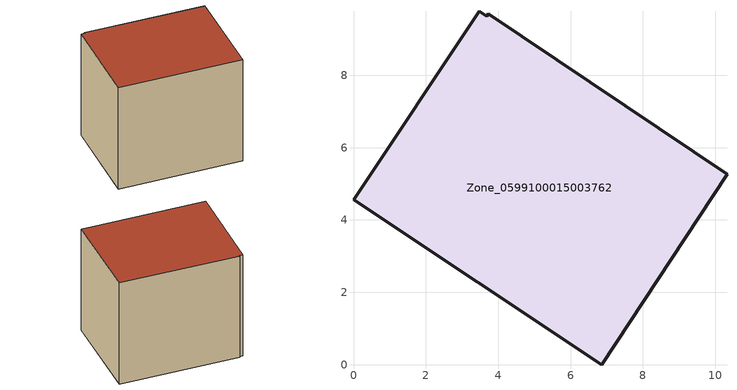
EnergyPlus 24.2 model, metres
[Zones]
Zone_0599100015003762
 floor ground (C_G): 3.68,9.63 3.73,9.7 10.33,5.26 6.87,0 0,4.56 3.48,9.77 z0.91
 wall outside (C_F): 0,4.56 6.87,0 10.33,5.26 3.73,9.7 3.68,9.63 3.48,9.77 0,4.56 z0.91:8.46
 roof outside (C_R): 3.73,9.7 3.68,9.63 3.48,9.77 0,4.56 6.87,0 10.33,5.26 z8.46
[BUILDING]
Pand.0599100015003762: North Axis=0; Terrain=City; Loads Convergence Tolerance Value=0.04; Temperature Convergence Tolerance Value=0.4; Solar Distribution=FullExterior; Maximum Number of Warmup Days=25; Minimum Number of Warmup Days=1
[Site:Location]
Rotterdam.The.Hague.AP_ZH_NLD Design_Conditions: Latitude=51.96; Longitude=4.45; Time Zone=1; Elevation=-4.5
[SITE:GROUNDTEMPERATURE:BUILDINGSURFACE]
18, 18, 18, 18, 18, 18, 18, 18, 18, 18, 18, 18
[MATERIAL] Thermal Absorptance=0.9; Solar Absorptance=0.7; Visible Absorptance=0.7
Name | Roughness | Thickness | Conductivity | Density | Specific Heat
G.TC.1965-1974 | MediumSmooth | 0.15 | 0.882353 | 540 | 1210
F.TC.1965-1974 | Rough | 0.3 | 0.697674 | 1920 | 840
R.TC.1965-1974 | MediumRough | 0.2 | 0.232558 | 1500 | 1000
[CONSTRUCTION]
C_G: G.TC.1965-1974
C_F: F.TC.1965-1974
C_R: R.TC.1965-1974
[ZONE]
Zone_0599100015003762: Type=1; Multiplier=1; Ceiling Height=Autocalculate; Volume=Autocalculate; Floor Area=autocalculate; Part of Total Floor Area=Yes
[ZONEINFILTRATION:DESIGNFLOWRATE]
Infil_Zone_0599100015003762: Zone or ZoneList or Space or SpaceList=Zone_0599100015003762; Schedule=AlwaysOn; Design Flow Rate Calculation Method=Flow/Area; Flow Rate per Floor Area=0.003; Constant Term Coefficient=1; Temperature Term Coefficient=0; Velocity Term Coefficient=0; Velocity Squared Term Coefficient=0
[HVACTEMPLATE:ZONE:IDEALLOADSAIRSYSTEM]
Zone_0599100015003762: Maximum Heating Supply Air Temperature=50; Minimum Cooling Supply Air Temperature=13; Maximum Heating Supply Air Humidity Ratio=0.0156; Minimum Cooling Supply Air Humidity Ratio=0.0077; Heating Limit=NoLimit; Cooling Limit=NoLimit; Dehumidification Control Type=ConstantSensibleHeatRatio; Cooling Sensible Heat Ratio=0.7; Dehumidification Setpoint=60; Humidification Control Type=None; Humidification Setpoint=30; Outdoor Air Method=None; Outdoor Air Flow Rate per Person=0.00944; Outdoor Air Flow Rate per Zone Floor Area=0; Outdoor Air Flow Rate per Zone=0; Demand Controlled Ventilation Type=None; Outdoor Air Economizer Type=NoEconomizer; Heat Recovery Type=None; Sensible Heat Recovery Effectiveness=0.7; Latent Heat Recovery Effectiveness=0.65
[ZONECONTROL:THERMOSTAT]
ThermostatControl_Zone_0599100015003762: Zone or ZoneList=Zone_0599100015003762; Control Type Schedule=DualSetpointControlType; Control 1=Thermostat_Zone_0599100015003762; Temperature Difference Between Cutout And Setpoint=0
[THERMOSTATSETPOINT:DUALSETPOINT]
Thermostat_Zone_0599100015003762: Heating Setpoint Temperature Schedule=HeatingSetpoint_Zone_0599100015003762; Cooling Setpoint Temperature Schedule=CoolingSetpoint_Zone_0599100015003762
[SCHEDULE:COMPACT]
HeatingSetpoint_Zone_0599100015003762: Through: 12/31, For: AllDays, Until: 24:00, 21
CoolingSetpoint_Zone_0599100015003762: Through: 12/31, For: AllDays, Until: 24:00, 24
DualSetpointControlType: Through: 12/31, For: AllDays, Until: 24:00, 4
AlwaysOn: Through: 12/31, For: AllDays, Until: 24:00, 1
